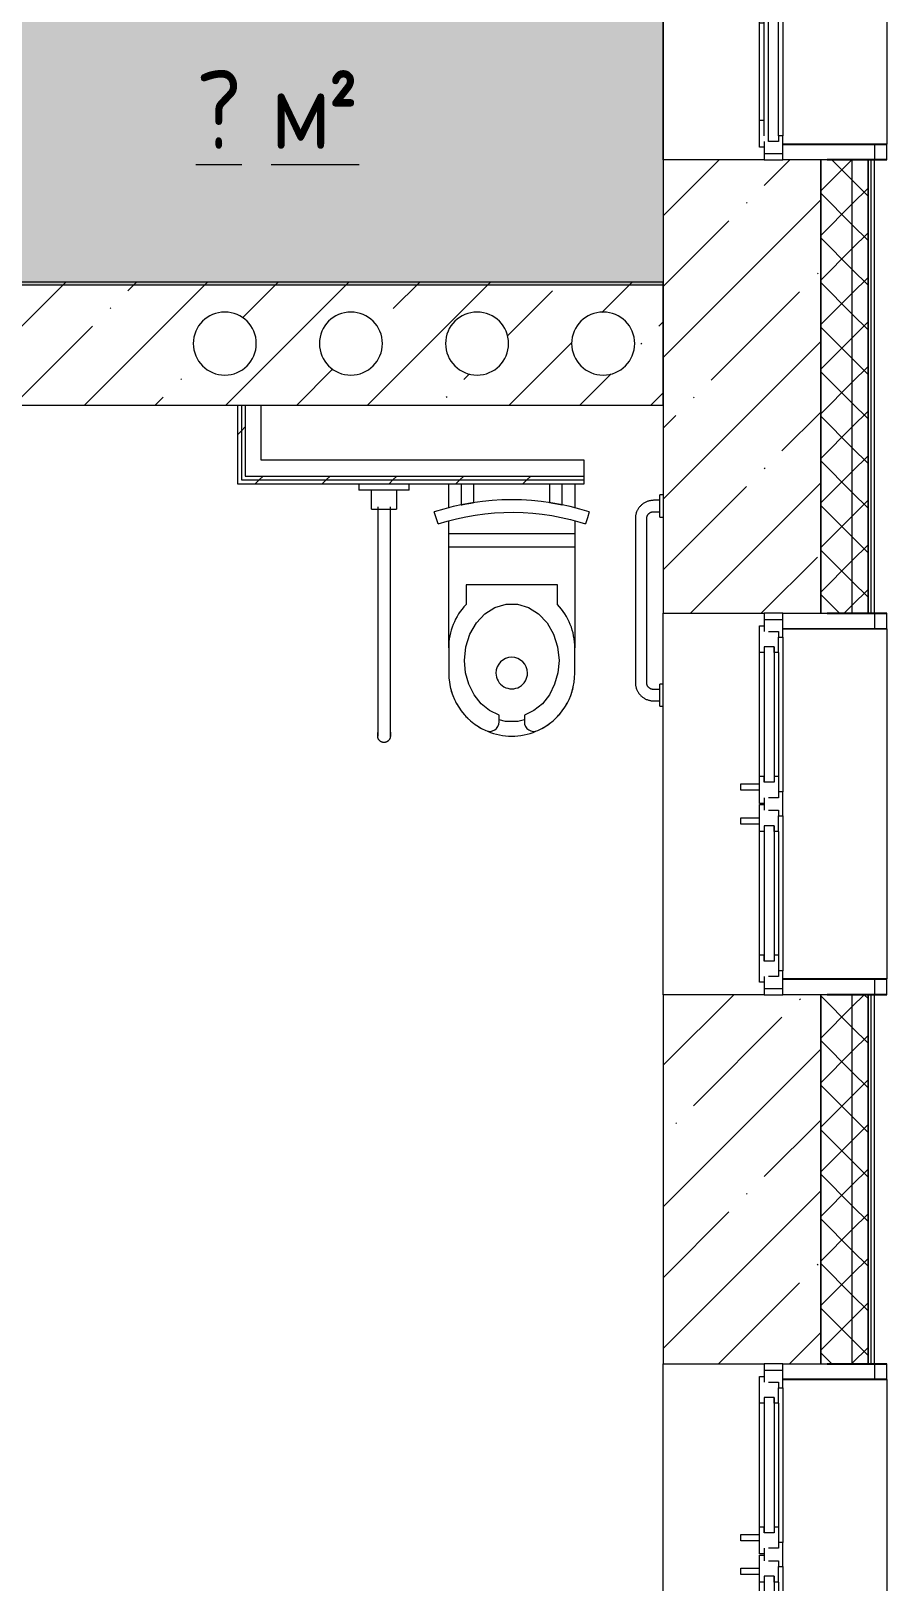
# Model space of a CAD drawing. Header units: millimetres. Extents: x -515342 to 330399, y -224905 to 507333.
# Drawn here: x -274595 to -271881, y 125841 to 130760 of the extents above; entities that cross this region are included whole.
import ezdxf

# ---------------------------------------------------------------- set-up
doc = ezdxf.new("R2010")
doc.units = ezdxf.units.MM
doc.layers.get('0').update_dxf_attribs({"lineweight": 0})
for name, color, linetype, lineweight in [('_ Окна', 7, 'Continuous', 0), ('Витраж', 7, 'Continuous', 0), ('Марки помещений', 7, 'Continuous', 0), ('Оборудование', 7, 'Continuous', 0), ('Окна', 7, 'Continuous', 0), ('Сантехника', 7, 'Continuous', 0), ('Стены внутренние', 7, 'Continuous', 0), ('Стены наружные', 7, 'Continuous', 0), ('Стены несущие', 7, 'Continuous', 0), ('Стены отделка', 7, 'Continuous', 0), ('Стены штриховка', 7, 'Continuous', 0), ('экспертиза условные обозначения', 1, 'Continuous', 0)]:
    doc.layers.add(name, color=color, linetype=linetype, lineweight=lineweight)
doc.styles.add('GOST Common_1', font='', dxfattribs={"width": 0.9, "height": 250})
doc.styles.add('GOST Common_2', font='', dxfattribs={"width": 0.9, "height": 250})
doc.styles.get('GOST Common_1').set_extended_font_data('GOST Common')
doc.styles.get('GOST Common_2').set_extended_font_data('GOST Common')
pattern_1 = [(45, (0, 0), (-70.71068, 70.71068), []), (135, (0, 0), (-70.71068, -70.71068), [])]
pattern_2 = [(45, (-374025.76, 123368.6), (-106.06602, 106.06602), [])]

# ---------------------------------------------------------------- blocks, each defined once
blk = doc.blocks.new('Окно_ПВХ_2Створки_1Фрамуга-верх - АР_Окно_ОП_1820_h_х11700_2ст1фр-в-9696407-О_АР_П_2__3_400_План 2 этажа')
at = {"layer": '_ Окна'}
for p, q in [((-529, 130), (-605, 130)), ((-605, 130), (-605, 70)), ((-585, 70), (-585, 130)), ((-547, 84), (-547, 116)), ((-547, 116), (-529, 116)), ((-529, 116), (-529, 130)), ((-480, 116), (-529, 116)), ((-498, 102), (-498, 70)), ((-480, 102), (-498, 102)), ((-498, 102), (-69, 102)), ((-480, 116), (-480, 102)), ((-87, 116), (-87, 102)), ((-87, 116), (-38, 116)), ((-87, 102), (-69, 102)), ((-69, 102), (-69, 70)), ((38, 130), (-38, 130)), ((-38, 130), (-38, 116)), ((-38, 116), (-20, 116)), ((-20, 116), (-20, 84)), ((20, 84), (20, 116)), ((20, 116), (38, 116)), ((38, 116), (38, 130)), ((87, 116), (38, 116)), ((69, 102), (69, 70)), ((87, 102), (69, 102)), ((69, 102), (498, 102)), ((87, 116), (87, 102)), ((480, 116), (480, 102)), ((480, 116), (529, 116)), ((480, 102), (498, 102)), ((498, 102), (498, 70)), ((529, 130), (529, 116)), ((605, 130), (529, 130)), ((529, 116), (547, 116)), ((547, 116), (547, 84)), ((585, 70), (585, 130)), ((605, 70), (605, 130)), ((-605, 70), (-547, 70)), ((-565, 56), (-565, 70)), ((-480, 56), (-565, 56)), ((-498, 70), (-480, 70)), ((-498, 70), (-69, 70)), ((-480, 70), (-480, 56)), ((-87, 70), (-87, 56)), ((-69, 70), (-87, 70)), ((-2, 56), (-87, 56)), ((-20, 70), (20, 70)), ((-2, 70), (-2, 56)), ((2, 56), (2, 70)), ((87, 56), (2, 56)), ((69, 70), (87, 70)), ((69, 70), (498, 70)), ((87, 70), (87, 56)), ((480, 70), (480, 56)), ((498, 70), (480, 70)), ((565, 56), (480, 56)), ((547, 70), (605, 70)), ((565, 70), (565, 56))]:
    blk.add_line(p, q, dxfattribs=at)
at = {"layer": 'Окна'}
for p, q in [((-529, 130), (-38, 130)), ((-480, 116), (-87, 116)), ((38, 130), (529, 130)), ((87, 116), (480, 116)), ((-87, 56), (-480, 56)), ((-63.5, -4), (-63.5, 56)), ((-43.5, 56), (-43.5, -4)), ((43.5, -4), (43.5, 56)), ((63.5, 56), (63.5, -4)), ((480, 56), (87, 56)), ((-43.5, -4), (-63.5, -4)), ((63.5, -4), (43.5, -4))]:
    blk.add_line(p, q, dxfattribs=at)
blk = doc.blocks.new('Окно_ПВХ_3Створки_1Фрамуга-верх - АР_Окно_ОП_1820_h_х1570_3ст2фр-в-9695280-О_АР_П_2__3_400_План 2 этажа')
at = {"layer": '_ Окна'}
for p, q in [((-729, 130), (-805, 130)), ((-805, 130), (-805, 70)), ((-785, 70), (-785, 130)), ((-747, 84), (-747, 116)), ((-747, 116), (-729, 116)), ((-729, 116), (-729, 130)), ((-323, 116), (-729, 116)), ((-247, 130), (-323, 130)), ((-323, 130), (-323, 116)), ((-323, 116), (-305, 116)), ((-305, 116), (-305, 84)), ((-265, 84), (-265, 116)), ((-265, 116), (-247, 116)), ((-247, 116), (-247, 130)), ((247, 116), (-247, 116)), ((323, 130), (247, 130)), ((247, 130), (247, 116)), ((247, 116), (265, 116)), ((265, 116), (265, 84)), ((305, 84), (305, 116)), ((305, 116), (323, 116)), ((323, 116), (323, 130)), ((729, 116), (323, 116)), ((729, 130), (729, 116)), ((805, 130), (729, 130)), ((729, 116), (747, 116)), ((747, 116), (747, 84)), ((785, 70), (785, 130)), ((805, 70), (805, 130)), ((-805, 70), (-747, 70)), ((-765, 56), (-765, 70)), ((-680, 56), (-765, 56)), ((-305, 84), (-747, 84)), ((-680, 70), (-680, 56)), ((-372, 70), (-372, 56)), ((-287, 56), (-372, 56)), ((-305, 70), (-265, 70)), ((-287, 70), (-287, 56)), ((265, 84), (-265, 84)), ((265, 70), (305, 70)), ((287, 56), (287, 70)), ((372, 56), (287, 56)), ((747, 84), (305, 84)), ((372, 70), (372, 56)), ((680, 70), (680, 56)), ((765, 56), (680, 56)), ((747, 70), (805, 70)), ((765, 70), (765, 56))]:
    blk.add_line(p, q, dxfattribs=at)
at = {"layer": 'Окна'}
for p, q in [((-729, 130), (-323, 130)), ((-247, 130), (247, 130)), ((323, 130), (729, 130)), ((-305, 70), (-729, 70)), ((-372, 56), (-680, 56)), ((-348.5, -4), (-348.5, 56)), ((-328.5, 56), (-328.5, -4)), ((265, 70), (-265, 70)), ((729, 70), (305, 70)), ((328.5, -4), (328.5, 56)), ((348.5, 56), (348.5, -4)), ((680, 56), (372, 56)), ((-328.5, -4), (-348.5, -4)), ((348.5, -4), (328.5, -4))]:
    blk.add_line(p, q, dxfattribs=at)
blk = doc.blocks.new('Прямоугольный импост - АР_Откос_Металлический_50х330 Белый Левый-9898759-О_АР_П_2__3_400_План 2 этажа')
at = {"layer": 'Витраж'}
blk.add_line((-505, 2004.9), (-505, 3114.9), dxfattribs=at)
blk = doc.blocks.new('Прямоугольный импост - АР_Откос_Металлический_50х330 Белый Правый-V24-О_АР_П_2__3_400_План 2 этажа')
at = {"layer": 'Витраж', "lineweight": 18}
for p, q in [((-50, -290), (-50, 40)), ((-50, 40), (0, 40)), ((-1, 39), (-49, 39)), ((-49, 39), (-49, -290)), ((-1, -150), (-1, 39)), ((0, 40), (0, -150)), ((0, -150), (-1, -150))]:
    blk.add_line(p, q, dxfattribs=at)
blk = doc.blocks.new('Прямоугольный импост - АР_Откос_Металлический_50х330 Белый Левый-V25-О_АР_П_2__3_400_План 2 этажа')
at = {"layer": 'Витраж', "lineweight": 18}
for p, q in [((0, 40), (-50, 40)), ((-50, 40), (-50, -290)), ((-49, -290), (-49, 39)), ((-49, 39), (-1, 39)), ((-1, 39), (-1, -150)), ((0, -150), (0, 40)), ((-1, -150), (0, -150))]:
    blk.add_line(p, q, dxfattribs=at)
blk = doc.blocks.new('Прямоугольный импост - АР_Откос_Металлический_50х330 Белый Левый-9898763-О_АР_П_2__3_400_План 2 этажа')
at = {"layer": 'Витраж'}
blk.add_line((-515, 7044.7), (-515, 8554.7), dxfattribs=at)
blk = doc.blocks.new('СД_Люблино_Фасады_rvt-1-О_АР_П_2__3_400_План 2 этажа')
at = {"layer": 'Стены внутренние'}
h = blk.add_hatch(dxfattribs=at)
h.set_pattern_fill('FP_1', color=256, style=0, pattern_type=2)
h.set_pattern_definition([(45, (0, 0), (-224.5064, 224.5064), []), (45, (224.5, 0), (-224.5064, 224.5064), [396.875, -79.375, 3.353, -76.022])])
h.paths.add_polyline_path([(101935, 200), (101935, 1954.4), (101435, 1954.4), (101435, 200)])
h.paths.add_polyline_path([(101775, 3164.4), (101935, 3164.4), (101935, 4334.9), (101435, 4334.9), (101435, 3164.4), (101769, 3164.4)])
h.paths.add_polyline_path([(101935, 5544.9), (101935, 6982.9), (101435, 6982.9), (101435, 5544.9), (101815, 5544.9)])
h.paths.add_polyline_path([(101769, 8592.9), (101935, 8592.9), (101935, 10030.8), (101435, 10030.8), (101435, 8592.9), (101755, 8592.9)])
h.paths.add_polyline_path([(101935, 11240.8), (101935, 12429.9), (101435, 12429.9), (101435, 11240.8), (101815, 11240.8)])
h.paths.add_polyline_path([(101935, 13639.9), (101935, 15405), (101435, 15405), (101435, 13639.9), (101815, 13639.9)])
at = {"layer": 'Стены наружные'}
h = blk.add_hatch(dxfattribs=at)
h.set_pattern_fill('FP_4', color=256, style=0, pattern_type=2)
h.set_pattern_definition(pattern_1)
h.paths.add_polyline_path([(102035, -450), (102085, -450), (102085, 1954.4), (102035, 1954.4), (102035, -400)])
h.paths.add_polyline_path([(102035, 3164.4), (102085, 3164.4), (102085, 4334.9), (102035, 4334.9), (102035, 3370.5)])
h.paths.add_polyline_path([(102085, 5544.9), (102085, 6982.9), (102035, 6982.9), (102035, 5544.9)])
h.paths.add_polyline_path([(102035, 8592.9), (102085, 8592.9), (102085, 10030.8), (102035, 10030.8)])
h.paths.add_polyline_path([(102085, 11240.8), (102085, 12429.9), (102035, 12429.9), (102035, 11240.8)])
h.paths.add_polyline_path([(102085, 13639.9), (102085, 16005), (102035, 16005), (102035, 13639.9)])
h = blk.add_hatch(dxfattribs=at)
h.set_pattern_fill('FP_4', color=256, style=0, pattern_type=2)
h.set_pattern_definition(pattern_1)
h.paths.add_polyline_path([(101935, -400), (102035, -400), (102035, 1954.4), (101935, 1954.4), (101935, -300)])
h.paths.add_polyline_path([(101935, 3164.4), (102035, 3164.4), (102035, 4334.9), (101935, 4334.9), (101935, 3370.5)])
h.paths.add_polyline_path([(101935, 5544.9), (102035, 5544.9), (102035, 6982.9), (101935, 6982.9), (101935, 6847.3)])
h.paths.add_polyline_path([(102035, 8592.9), (102035, 10030.8), (101935, 10030.8), (101935, 8592.9)])
h.paths.add_polyline_path([(102035, 11240.8), (102035, 12429.9), (101935, 12429.9), (101935, 11240.8)])
h.paths.add_polyline_path([(102035, 13639.9), (102035, 15905), (101935, 15905), (101935, 13639.9)])
at = {"layer": 'Стены внутренние'}
for p, q in [((101435, 6982.9), (101435, 8592.9)), ((102105, 7032), (102105, 6983.6)), ((101435, 4334.9), (101435, 5544.9)), ((102105, 5544.1), (102105, 5495.8)), ((102105, 4384.1), (102105, 4335.7)), ((101435, 1954.4), (101435, 3164.4)), ((102105, 3163.6), (102105, 3115.3))]:
    blk.add_line(p, q, dxfattribs=at)
at = {"layer": 'Стены несущие'}
for p, q in [((101435, 6982.9), (101435, 5544.9)), ((101755, 6982.9), (101435, 6982.9)), ((101935, 6982.9), (101815, 6982.9)), ((101935, 5544.9), (101935, 6982.9)), ((101935, 6982.9), (101935, 5544.9)), ((101435, 5544.9), (101755, 5544.9)), ((101815, 5544.9), (101935, 5544.9)), ((101435, 4334.9), (101435, 3164.4)), ((101755, 4334.9), (101435, 4334.9)), ((101935, 4334.9), (101815, 4334.9)), ((101935, 3164.4), (101935, 4334.9)), ((101935, 4334.9), (101935, 3164.4)), ((101435, 3164.4), (101755, 3164.4)), ((101815, 3164.4), (101935, 3164.4))]:
    blk.add_line(p, q, dxfattribs=at)
at = {"layer": 'Стены отделка', "lineweight": 9}
for p, q in [((102035, 6982.9), (101935, 6982.9)), ((102085, 6982.9), (102035, 6982.9)), ((102095, 6982.9), (102085, 6982.9)), ((102105, 6982.9), (102095, 6982.9)), ((102105, 5544.9), (102105, 6982.9)), ((101935, 5544.9), (102035, 5544.9)), ((102035, 5544.9), (102085, 5544.9)), ((102085, 5544.9), (102095, 5544.9)), ((102095, 5544.9), (102105, 5544.9)), ((102035, 4334.9), (101935, 4334.9)), ((102085, 4334.9), (102035, 4334.9)), ((102095, 4334.9), (102085, 4334.9)), ((102105, 4334.9), (102095, 4334.9)), ((102105, 3164.4), (102105, 4334.9)), ((101935, 3164.4), (102035, 3164.4)), ((102035, 3164.4), (102085, 3164.4)), ((102085, 3164.4), (102095, 3164.4)), ((102095, 3164.4), (102105, 3164.4))]:
    blk.add_line(p, q, dxfattribs=at)
at = {"layer": 'Стены штриховка'}
for p, q in [((102035, 5544.9), (102035, 6982.9)), ((102085, 5544.9), (102085, 6982.9)), ((102085, 6982.9), (102085, 5544.9)), ((102095, 5544.9), (102095, 6982.9)), ((102035, 3164.4), (102035, 4334.9)), ((102085, 3164.4), (102085, 4334.9)), ((102085, 4334.9), (102085, 3164.4)), ((102095, 3164.4), (102095, 4334.9))]:
    blk.add_line(p, q, dxfattribs=at)
at = {"layer": 'Витраж', "lineweight": 9}
for name, p, rotation in [('Прямоугольный импост - АР_Откос_Металлический_50х330 Белый Левый-9898763-О_АР_П_2__3_400_План 2 этажа', (101630, 15587.6), 180), ('Прямоугольный импост - АР_Откос_Металлический_50х330 Белый Левый-V25-О_АР_П_2__3_400_План 2 этажа', (102105, 6982.9), 270.0000000000001), ('Прямоугольный импост - АР_Откос_Металлический_50х330 Белый Левый-9898759-О_АР_П_2__3_400_План 2 этажа', (101640, 7499.9), 180), ('Прямоугольный импост - АР_Откос_Металлический_50х330 Белый Левый-V25-О_АР_П_2__3_400_План 2 этажа', (102105, 4334.9), 270.0000000000001), ('Прямоугольный импост - АР_Откос_Металлический_50х330 Белый Левый-9898759-О_АР_П_2__3_400_План 2 этажа', (101640, 5119.3), 180)]:
    blk.add_blockref(name, p, dxfattribs=dict(at, rotation=rotation))
at = {"layer": 'Витраж', "lineweight": 9, "extrusion": (0, 0, -1), "rotation": 89.9999999999999}
for p in [(-102105, 5544.9), (-102105, 3164.4)]:
    blk.add_blockref('Прямоугольный импост - АР_Откос_Металлический_50х330 Белый Правый-V24-О_АР_П_2__3_400_План 2 этажа', p, dxfattribs=at)
at = {"layer": 'Окна', "lineweight": 9, "rotation": 269.9999999999997}
for name, p in [('Окно_ПВХ_3Створки_1Фрамуга-верх - АР_Окно_ОП_1820_h_х1570_3ст2фр-в-9695280-О_АР_П_2__3_400_План 2 этажа', (101685, 7787.9)), ('Окно_ПВХ_2Створки_1Фрамуга-верх - АР_Окно_ОП_1820_h_х11700_2ст1фр-в-9696407-О_АР_П_2__3_400_План 2 этажа', (101685, 4939.9)), ('Окно_ПВХ_2Створки_1Фрамуга-верх - АР_Окно_ОП_1820_h_х11700_2ст1фр-в-9696407-О_АР_П_2__3_400_План 2 этажа', (101685, 2559.4))]:
    blk.add_blockref(name, p, dxfattribs=at)
blk = doc.blocks.new('Унитаз - Общественные _МГН_ - Объем смыва более 6_1 л-8747126-О_АР_П_2__3_400_План 2 этажа')
at = {"layer": 'Сантехника'}
for p, q in [((88.7, 246), (107.8, 239.8)), ((0, 200), (77, 200)), ((107.8, 239.8), (126.8, 233.7)), ((118.2, 200), (157.6, 200)), ((157.6, 200), (200, 200)), ((157.6, -200), (157.6, 200)), ((200, -200), (200, 200)), ((200, 200), (520, 200)), ((600, 200), (520, 200)), ((66.2, 160), (0, 160)), ((0, 120), (59.1, 120)), ((382.3, 145), (320, 145)), ((320, 145), (320, -145)), ((733.5, 40), (754.9, 40)), ((753.4, 20.7), (754, 16.1)), ((754.9, -40), (733.5, -40)), ((754, -16.1), (753.4, -20.7)), ((59.1, -120), (0, -120)), ((320, -145), (382.3, -145)), ((0, -160), (66.2, -160)), ((77, -200), (0, -200)), ((107.8, -239.8), (88.7, -246)), ((126.8, -233.7), (107.8, -239.8)), ((157.6, -200), (118.2, -200)), ((200, -200), (157.6, -200)), ((520, -200), (200, -200)), ((520, -200), (600, -200))]:
    blk.add_line(p, q, dxfattribs=at)
at = {"layer": 'Сантехника', "flags": 128}
for points in [[(126.8, -233.7), (118, -204.5), (110.4, -175.1), (104, -145.4), (98.8, -115.5), (94.8, -85.3), (92, -55.1), (90.4, -24.7), (90, 5.7), (90.9, 36.1), (92.9, 66.4), (96.2, 96.6), (100.6, 126.7), (106.3, 156.6), (113.2, 186.2), (121.2, 215.5), (126.8, 233.7)], [(560, -150), (516.9, -145.6), (476.3, -132.8), (440.6, -112.3), (411.9, -85.2), (391.7, -53.2), (381.3, -18.1), (381.3, 18.1), (391.7, 53.2), (411.9, 85.2), (440.6, 112.3), (476.3, 132.8), (516.9, 145.6), (560, 150)], [(560, 150), (598.7, 146.5), (635.6, 136.1), (669, 119.4), (697.2, 97.1), (719.1, 70.2), (733.5, 40)], [(748.7, 40.3), (753.6, 19.3), (753.6, -19.3), (748.7, -40.3)], [(733.5, -40), (719.1, -70.2), (697.2, -97.1), (669, -119.4), (635.6, -136.1), (598.7, -146.5), (560, -150)]]:
    blk.add_lwpolyline(points, dxfattribs=at)
at = {"layer": 'Сантехника'}
for centre, radius, start, end in [((850, 0), 800, 162.0951, 197.9049), ((520, 0), 200, 90, 133.5312), ((600, 0), 200, 24.3266, 90), ((600, 0), 200, 72.0106, 76.5027), ((600, 0), 200, 57.6191, 63.0038), ((600, 0), 200, 43.7417, 49.503), ((600, 0), 200, 30.0357, 36.0001), ((600, 0), 50, 90, 270), ((600, 0), 50, 270, 90), ((754.9, 70), 30, 270, 24.3266), ((600, 0), 200, 337.4028, 22.5972), ((754.9, -70), 30, 335.6734, 90), ((600, 0), 200, 270, 335.6734), ((520, 0), 200, 226.4688, 270), ((600, 0), 200, 310.497, 316.2583), ((600, 0), 200, 323.9999, 329.9643), ((600, 0), 200, 283.4973, 287.9894), ((600, 0), 200, 296.9962, 302.3809)]:
    blk.add_arc(centre, radius, start, end, dxfattribs=at)
for points, knots in [([(59.1, 120), (59.1, 120), (59.2, 120.8), (59.7, 124.4), (60.6, 129.9), (61.7, 136.5), (62.8, 142.4), (63.6, 146.8), (64.2, 150), (64.7, 152.9), (65.4, 156.2), (66, 159.2), (66.2, 160), (66.2, 160)], [0, 0, 0, 0, 0.111111, 0.222222, 0.333333, 0.444444, 0.555556, 0.611111, 0.666667, 0.722222, 0.777778, 0.888889, 1, 1, 1, 1]), ([(66.2, -160), (66.2, -160), (66, -159.2), (65.4, -156.2), (64.7, -152.9), (64.2, -150), (63.6, -146.8), (63, -143.5), (62.3, -140), (61.5, -135.4), (60.6, -129.9), (59.7, -124.4), (59.2, -120.8), (59.1, -120), (59.1, -120)], [0, 0, 0, 0, 0.111111, 0.222222, 0.277778, 0.333333, 0.388889, 0.444444, 0.5, 0.555556, 0.666667, 0.777778, 0.888889, 1, 1, 1, 1])]:
    blk.add_open_spline(points, degree=3, knots=knots, dxfattribs=at)
blk = doc.blocks.new('МГН_Санузел_Поручень горизонтальный - АР_Сантехнические приборы_МГН_Поручень горизонтальный-V37-О_АР_П_2__3_400_План 2 этажа')
at = {"layer": 'Сантехника'}
for p, q in [((-1190.8, 0), (-1190.8, -10)), ((-1120.8, -10), (-1120.8, 0)), ((-590.8, 0), (-590.8, -10)), ((-520.8, -10), (-520.8, 0)), ((-1155.8, -10), (-1190.8, -10)), ((-1173.8, -10), (-1173.8, -30)), ((-1120.8, -10), (-1155.8, -10)), ((-1137.8, -30), (-1137.8, -10)), ((-555.8, -10), (-590.8, -10)), ((-573.8, -10), (-573.8, -30)), ((-520.8, -10), (-555.8, -10)), ((-537.8, -30), (-537.8, -10)), ((-595.8, -52), (-1115.8, -52)), ((-1115.8, -88), (-595.8, -88))]:
    blk.add_line(p, q, dxfattribs=at)
at = {"layer": 'Сантехника', "flags": 128}
for points in [[(-1173.8, -30), (-1173.7, -32.3), (-1173.6, -34.6), (-1173.4, -36.9), (-1173.1, -39.2), (-1172.6, -41.5), (-1172.1, -43.8), (-1171.5, -46), (-1170.9, -48.2), (-1170.1, -50.4), (-1169.2, -52.6), (-1168.3, -54.7), (-1167.2, -56.8), (-1166.1, -58.8), (-1164.9, -60.8), (-1163.7, -62.7), (-1162.3, -64.6), (-1160.9, -66.5), (-1159.4, -68.2), (-1157.8, -70), (-1156.2, -71.6), (-1154.5, -73.2), (-1152.8, -74.7), (-1150.9, -76.1), (-1149.1, -77.5), (-1147.1, -78.8), (-1145.2, -80), (-1143.1, -81.2), (-1141.1, -82.2), (-1139, -83.2), (-1136.8, -84.1), (-1134.6, -84.9), (-1132.4, -85.6), (-1130.2, -86.2), (-1127.9, -86.7), (-1125.7, -87.2), (-1123.4, -87.5), (-1121.1, -87.8), (-1118.7, -87.9), (-1116.4, -88), (-1115.8, -88)], [(-1115.8, -52), (-1116.7, -52), (-1117.6, -51.9), (-1118.4, -51.8), (-1119.3, -51.7), (-1120.2, -51.6), (-1121, -51.4), (-1121.9, -51.1), (-1122.7, -50.9), (-1123.5, -50.6), (-1124.4, -50.3), (-1125.2, -49.9), (-1126, -49.5), (-1126.7, -49.1), (-1127.5, -48.6), (-1128.2, -48.2), (-1128.9, -47.6), (-1129.6, -47.1), (-1130.3, -46.5), (-1131, -45.9), (-1131.6, -45.3), (-1132.2, -44.7), (-1132.8, -44), (-1133.3, -43.3), (-1133.8, -42.6), (-1134.3, -41.9), (-1134.8, -41.1), (-1135.2, -40.4), (-1135.6, -39.6), (-1136, -38.8), (-1136.3, -38), (-1136.6, -37.1), (-1136.9, -36.3), (-1137.1, -35.5), (-1137.3, -34.6), (-1137.5, -33.7), (-1137.6, -32.9), (-1137.7, -32), (-1137.8, -31.1), (-1137.8, -30.2), (-1137.8, -30)], [(-573.8, -30), (-573.8, -30.9), (-573.9, -31.8), (-574, -32.6), (-574.1, -33.5), (-574.2, -34.4), (-574.4, -35.2), (-574.7, -36.1), (-574.9, -36.9), (-575.2, -37.8), (-575.5, -38.6), (-575.9, -39.4), (-576.3, -40.2), (-576.7, -40.9), (-577.2, -41.7), (-577.6, -42.4), (-578.1, -43.1), (-578.7, -43.8), (-579.3, -44.5), (-579.8, -45.2), (-580.5, -45.8), (-581.1, -46.4), (-581.8, -47), (-582.5, -47.5), (-583.2, -48), (-583.9, -48.5), (-584.7, -49), (-585.4, -49.4), (-586.2, -49.8), (-587, -50.2), (-587.8, -50.5), (-588.7, -50.8), (-589.5, -51.1), (-590.3, -51.3), (-591.2, -51.5), (-592.1, -51.7), (-592.9, -51.8), (-593.8, -51.9), (-594.7, -52), (-595.6, -52), (-595.8, -52)], [(-595.8, -88), (-593.5, -88), (-591.2, -87.8), (-588.9, -87.6), (-586.6, -87.3), (-584.3, -86.8), (-582, -86.3), (-579.8, -85.7), (-577.6, -85.1), (-575.4, -84.3), (-573.2, -83.4), (-571.1, -82.5), (-569, -81.4), (-567, -80.3), (-565, -79.1), (-563, -77.9), (-561.2, -76.5), (-559.3, -75.1), (-557.6, -73.6), (-555.8, -72), (-554.2, -70.4), (-552.6, -68.7), (-551.1, -67), (-549.7, -65.1), (-548.3, -63.3), (-547, -61.3), (-545.8, -59.4), (-544.6, -57.3), (-543.6, -55.3), (-542.6, -53.2), (-541.7, -51), (-540.9, -48.8), (-540.2, -46.6), (-539.6, -44.4), (-539.1, -42.1), (-538.6, -39.9), (-538.3, -37.6), (-538, -35.3), (-537.9, -32.9), (-537.8, -30.6), (-537.8, -30)]]:
    blk.add_lwpolyline(points, dxfattribs=at)
blk = doc.blocks.new('Опорный поручень - Откидной поручень для унитаза-V36-О_АР_П_2__3_400_План 2 этажа')
at = {"layer": 'Оборудование'}
for p, q in [((91755, 2415), (91755, 2575)), ((91775, 2575), (91755, 2575)), ((91702.3, 2515), (91100, 2515)), ((91695, 2535), (91695, 2455)), ((91695, 2535), (91735, 2535)), ((91735, 2535), (91755, 2535)), ((91100, 2475), (91702.3, 2475)), ((91735, 2455), (91695, 2455)), ((91755, 2455), (91735, 2455)), ((91755, 2415), (91775, 2415))]:
    blk.add_line(p, q, dxfattribs=at)
at = {"layer": 'Оборудование', "flags": 128}
for points in [[(90955, 2495), (90955, 2495.8), (90955.1, 2496.6), (90955.1, 2497.4), (90955.3, 2498.2), (90955.4, 2499), (90955.6, 2499.8), (90955.8, 2500.5), (90956, 2501.3), (90956.3, 2502), (90956.6, 2502.8), (90956.9, 2503.5), (90957.3, 2504.2), (90957.6, 2504.9), (90958.1, 2505.6), (90958.5, 2506.3), (90959, 2506.9), (90959.4, 2507.6), (90960, 2508.2), (90960.5, 2508.8), (90961.1, 2509.3), (90961.7, 2509.9), (90962.3, 2510.4), (90962.9, 2510.9), (90963.5, 2511.4), (90964.2, 2511.8), (90964.9, 2512.2), (90965.6, 2512.6), (90966.3, 2513), (90967, 2513.3), (90967.8, 2513.6), (90968.5, 2513.9), (90969.3, 2514.2), (90970, 2514.4), (90970.8, 2514.6), (90971.6, 2514.7), (90972.4, 2514.8), (90973.2, 2514.9), (90974, 2515), (90974.8, 2515), (90975, 2515)], [(91100, 2515), (91095, 2515), (91090, 2515), (91085, 2515), (91080.1, 2515), (91075.2, 2515), (91070.3, 2515), (91065.5, 2515), (91060.7, 2515), (91056, 2515), (91051.3, 2515), (91046.8, 2515), (91042.3, 2515), (91037.9, 2515), (91033.6, 2515), (91029.4, 2515), (91025.4, 2515), (91021.4, 2515), (91017.6, 2515), (91013.9, 2515), (91010.3, 2515), (91006.9, 2515), (91003.7, 2515), (91000.5, 2515), (90997.6, 2515), (90994.8, 2515), (90992.2, 2515), (90989.8, 2515), (90987.5, 2515), (90985.4, 2515), (90983.5, 2515), (90981.8, 2515), (90980.2, 2515), (90978.9, 2515), (90977.8, 2515), (90976.8, 2515), (90976.1, 2515), (90975.5, 2515), (90975.2, 2515), (90975, 2515), (90975, 2515)], [(90975, 2515), (90975.1, 2515), (90975.4, 2515), (90975.9, 2515), (90976.6, 2515), (90977.5, 2515), (90978.6, 2515), (90979.9, 2515), (90981.3, 2515), (90983, 2515), (90984.9, 2515), (90986.9, 2515)], [(90975, 2475), (90974.2, 2475), (90973.4, 2475.1), (90972.6, 2475.1), (90971.8, 2475.3), (90971, 2475.4), (90970.2, 2475.6), (90969.5, 2475.8), (90968.7, 2476), (90968, 2476.3), (90967.2, 2476.6), (90966.5, 2476.9), (90965.8, 2477.3), (90965.1, 2477.6), (90964.4, 2478.1), (90963.7, 2478.5), (90963.1, 2479), (90962.4, 2479.4), (90961.8, 2480), (90961.2, 2480.5), (90960.7, 2481.1), (90960.1, 2481.7), (90959.6, 2482.3), (90959.1, 2482.9), (90958.6, 2483.5), (90958.2, 2484.2), (90957.8, 2484.9), (90957.4, 2485.6), (90957, 2486.3), (90956.7, 2487), (90956.4, 2487.8), (90956.1, 2488.5), (90955.8, 2489.3), (90955.6, 2490), (90955.4, 2490.8), (90955.3, 2491.6), (90955.2, 2492.4), (90955.1, 2493.2), (90955, 2494), (90955, 2494.8), (90955, 2495)], [(90987.5, 2475), (90985.4, 2475), (90983.5, 2475), (90981.8, 2475), (90980.2, 2475), (90978.9, 2475), (90977.8, 2475), (90976.8, 2475), (90976.1, 2475), (90975.5, 2475), (90975.2, 2475), (90975, 2475), (90975, 2475)], [(90975, 2475), (90975.1, 2475), (90975.4, 2475), (90975.9, 2475), (90976.6, 2475), (90977.5, 2475), (90978.6, 2475), (90979.9, 2475), (90981.3, 2475), (90983, 2475), (90984.9, 2475), (90986.9, 2475), (90989.1, 2475), (90991.5, 2475), (90994.1, 2475), (90996.8, 2475), (90999.7, 2475), (91002.8, 2475), (91006, 2475), (91009.4, 2475), (91012.9, 2475), (91016.6, 2475), (91020.4, 2475), (91024.3, 2475), (91028.3, 2475), (91032.5, 2475), (91036.7, 2475), (91041.1, 2475), (91045.5, 2475), (91050.1, 2475), (91054.7, 2475), (91059.4, 2475), (91064.2, 2475), (91069, 2475), (91073.8, 2475), (91078.8, 2475), (91083.7, 2475), (91088.7, 2475), (91093.7, 2475), (91098.7, 2475), (91100, 2475)]]:
    blk.add_lwpolyline(points, dxfattribs=at)

msp = doc.modelspace()

# ---------------------------------------------------------------- hatches: boundary and pattern name
at = {"layer": 'Стены внутренние'}
h = msp.add_hatch(dxfattribs=at)
h.set_pattern_fill('FP_1', color=256, style=0, pattern_type=2)
h.set_pattern_definition([(45, (-374025.76, 123368.6), (-224.5064, 224.5064), []), (45, (-373801.25, 123368.6), (-224.5064, 224.5064), [396.875, -79.375, 3.353, -76.022])])
h.paths.add_polyline_path([(-272686.9484, 129573.6058), (-272590.759, 129573.6058), (-272590.759, 129963.6058), (-276370.759, 129963.6058), (-276370.759, 129573.6058), (-275920.759, 129573.6058), (-275920.759, 129773.6058), (-275420.759, 129773.6058), (-275420.759, 129573.6058), (-273123.1604, 129573.6058)])
h.paths.add_polyline_path([(-272798.1238, 129670.125), (-272830.759, 129682.0033), (-272857.3635, 129704.327), (-272874.7283, 129734.4038), (-272880.759, 129768.6058), (-272874.7283, 129802.8078), (-272857.3635, 129832.8846), (-272830.759, 129855.2083), (-272798.1238, 129867.0866), (-272763.3942, 129867.0866), (-272730.759, 129855.2083), (-272704.1546, 129832.8846), (-272686.7897, 129802.8078), (-272680.759, 129768.6058), (-272686.9484, 129734.1291), (-272704.1546, 129704.327), (-272730.759, 129682.0033), (-272763.3942, 129670.125)])
h.paths.add_polyline_path([(-273598.1238, 129670.125), (-273630.759, 129682.0033), (-273657.3635, 129704.327), (-273674.7283, 129734.4038), (-273680.759, 129768.6058), (-273674.7283, 129802.8078), (-273657.3635, 129832.8846), (-273630.759, 129855.2083), (-273598.1238, 129867.0866), (-273563.3942, 129867.0866), (-273530.759, 129855.2083), (-273504.1546, 129832.8846), (-273486.7897, 129802.8078), (-273480.759, 129768.6058), (-273486.7897, 129734.4038), (-273504.1546, 129704.327), (-273530.759, 129682.0033), (-273563.3942, 129670.125)])
h.paths.add_polyline_path([(-273998.1238, 129670.125), (-274030.759, 129682.0033), (-274057.3635, 129704.327), (-274074.7283, 129734.4038), (-274080.759, 129768.6058), (-274074.7283, 129802.8078), (-274057.3635, 129832.8846), (-274030.759, 129855.2083), (-273995.5844, 129867.0866), (-273963.3942, 129867.0866), (-273930.759, 129855.2083), (-273904.1546, 129832.8846), (-273886.7897, 129802.8078), (-273880.759, 129768.6058), (-273886.7897, 129734.4038), (-273904.1546, 129704.327), (-273930.759, 129682.0033), (-273963.3942, 129670.125), (-273995.5844, 129670.125)])
h.paths.add_polyline_path([(-273163.3942, 129670.125), (-273198.1238, 129670.125), (-273230.759, 129682.0033), (-273257.3635, 129704.327), (-273274.7283, 129734.4038), (-273280.759, 129768.6058), (-273274.7283, 129802.8078), (-273257.3635, 129832.8846), (-273230.759, 129855.2083), (-273198.1238, 129867.0866), (-273163.3942, 129867.0866), (-273130.759, 129855.2083), (-273104.1546, 129832.8846), (-273086.7897, 129802.8078), (-273080.759, 129768.6058), (-273086.7897, 129734.4038), (-273104.1546, 129704.327), (-273130.759, 129682.0033)])
h = msp.add_hatch(dxfattribs=at)
h.set_pattern_fill('FP_6', color=256, style=0, pattern_type=2)
h.set_pattern_definition(pattern_2)
h.paths.add_polyline_path([(-273928.259, 129336.1058), (-273928.259, 129573.6058), (-273940.759, 129573.6058), (-273940.759, 129336.1058)])
h = msp.add_hatch(dxfattribs=at)
h.set_pattern_fill('FP_6', color=256, style=0, pattern_type=2)
h.set_pattern_definition(pattern_2)
h.paths.add_polyline_path([(-273915.759, 129348.6058), (-273915.759, 129573.6058), (-273928.259, 129573.6058), (-273928.259, 129348.6058)])
h = msp.add_hatch(dxfattribs=at)
h.set_pattern_fill('FP_6', color=256, style=0, pattern_type=2)
h.set_pattern_definition(pattern_2)
h.paths.add_polyline_path([(-273940.759, 129323.6058), (-272840.759, 129323.6058), (-272840.759, 129336.1058), (-273940.759, 129336.1058)])
h = msp.add_hatch(dxfattribs=at)
h.set_pattern_fill('FP_6', color=256, style=0, pattern_type=2)
h.set_pattern_definition(pattern_2)
h.paths.add_polyline_path([(-273928.259, 129336.1058), (-272840.759, 129336.1058), (-272840.759, 129348.6058), (-273928.259, 129348.6058), (-273928.259, 129346.7039)])
at = {"layer": 'экспертиза условные обозначения'}
h = msp.add_hatch(dxfattribs=at)
h.set_pattern_fill('GRASS', color=3, scale=24)
h.set_pattern_definition([(90, (-374753.14, -34405.7), (-431.0523, 431.0523), [114.3, -747.8046]), (45, (-374753.14, -34405.7), (-431.0523, 431.0523), [114.3, -495.3]), (135, (-374753.14, -34405.7), (-431.0523, -431.0523), [114.3, -495.3])])
h.paths.add_polyline_path([(-317580.759, 132368.6058), (-272590.759, 132368.6058), (-272590.759, 129953.6058), (-276215.759, 129953.6058), (-276215.759, 129563.6058), (-275370.759, 129563.6058), (-275370.759, 126493.5459), (-278333.22, 126493.5459), (-278333.22, 129573.6058), (-278304.8297, 129573.6058), (-278304.8297, 129963.6058), (-283200.259, 129963.6058), (-283200.259, 126768.5459), (-284520.759, 126768.5459), (-284520.759, 129953.6058), (-288440.759, 129953.6058), (-288440.759, 130213.3459), (-292644.9691, 130214.6485), (-292644.9691, 126343.5459), (-301406.9946, 126343.5459), (-301406.9946, 130193.0459), (-303686.4946, 130193.0459), (-303686.4946, 130235.6745), (-305020.759, 130238.5459), (-317580.759, 130238.5459)])

# ---------------------------------------------------------------- linework, layer by layer
at = {"layer": 'Стены несущие'}
for p, q in [((-272590.759, 129963.6058), (-276370.759, 129963.6058)), ((-272590.759, 129573.6058), (-272590.759, 129963.6058)), ((-275220.759, 129573.6058), (-272590.759, 129573.6058))]:
    msp.add_line(p, q, dxfattribs=at)
for centre, start, end in [((-273980.759, 129768.6058), 0, 180), ((-273580.759, 129768.6058), 0, 180), ((-273180.759, 129768.6058), 0, 180), ((-272780.759, 129768.6058), 0, 180), ((-273980.759, 129768.6058), 180, 0), ((-273580.759, 129768.6058), 180, 0), ((-273180.759, 129768.6058), 180, 0), ((-272780.759, 129768.6058), 180, 0)]:
    msp.add_arc(centre, 100, start, end, dxfattribs=at)
at = {"layer": 'Стены отделка'}
for p, q in [((-273940.759, 129573.6058), (-273940.759, 129323.6058)), ((-273865.759, 129398.6058), (-273865.759, 129573.6058)), ((-272840.759, 129398.6058), (-273865.759, 129398.6058)), ((-272840.759, 129323.6058), (-272840.759, 129398.6058)), ((-273940.759, 129323.6058), (-272840.759, 129323.6058))]:
    msp.add_line(p, q, dxfattribs=at)
at = {"layer": 'Стены штриховка'}
for p, q in [((-273928.259, 129573.6058), (-273928.259, 129336.1058)), ((-273915.759, 129573.6058), (-273915.759, 129348.6058)), ((-273928.259, 129336.1058), (-272840.759, 129336.1058)), ((-273915.759, 129348.6058), (-272840.759, 129348.6058))]:
    msp.add_line(p, q, dxfattribs=at)
at = {"layer": 'экспертиза условные обозначения', "color": 3}
msp.add_lwpolyline([(-317580.759, 132368.6058), (-272590.759, 132368.6058), (-272590.759, 129953.6058), (-276215.759, 129953.6058), (-276215.759, 129563.6058), (-275370.759, 129563.6058), (-275370.759, 126493.5459), (-278333.22, 126493.5459), (-278333.22, 129573.6058), (-278304.8297, 129573.6058), (-278304.8297, 129963.6058), (-283200.259, 129963.6058), (-283200.259, 126768.5459), (-284520.759, 126768.5459), (-284520.759, 129953.6058), (-288440.759, 129953.6058), (-288440.759, 130213.3459), (-292644.9691, 130214.6485), (-292644.9691, 126343.5459), (-301406.9946, 126343.5459), (-301406.9946, 130193.0459), (-303686.4946, 130193.0459)], dxfattribs=at)

# ---------------------------------------------------------------- block references
msp.add_blockref('СД_Люблино_Фасады_rvt-1-О_АР_П_2__3_400_План 2 этажа', (-374025.759, 123368.6058))
at = {"layer": 'Оборудование', "rotation": 90.00000000000024}
msp.add_blockref('Опорный поручень - Откидной поручень для унитаза-V36-О_АР_П_2__3_400_План 2 этажа', (-270980.759, 37548.6058), dxfattribs=at)
at = {"layer": 'Сантехника'}
for name, p, rotation in [('Унитаз - Общественные _МГН_ - Объем смыва более 6_1 л-8747126-О_АР_П_2__3_400_План 2 этажа', (-273070.759, 129323.6058), 270.0000000000006), ('МГН_Санузел_Поручень горизонтальный - АР_Сантехнические приборы_МГН_Поручень горизонтальный-V37-О_АР_П_2__3_400_План 2 этажа', (-272590.759, 128097.7502), 269.9999999999994)]:
    msp.add_blockref(name, p, dxfattribs=dict(at, rotation=rotation))

# ---------------------------------------------------------------- texts
at = {"layer": 'Марки помещений', "char_height": 250, "attachment_point": 1}
for s, insert, width, style in [('\\L? ', (-274072.2488, 130636.5385), 288.6075, 'GOST Common_1'), ('\\L\\fGOST Common|b0|i0|c238|p34|;\\W.9;\\L²', (-273655.5301, 130636.5385), 165.949312, 'GOST Common_2'), ('\\L\\fGOST Common|b0|i0|c204|p34|;\\W.9;\\Lм', (-273834.1238, 130636.5385), 216.455625, 'GOST Common_1')]:
    msp.add_mtext(s, dxfattribs=dict(at, insert=insert, width=width, style=style))

doc.saveas('drawing.dxf')
